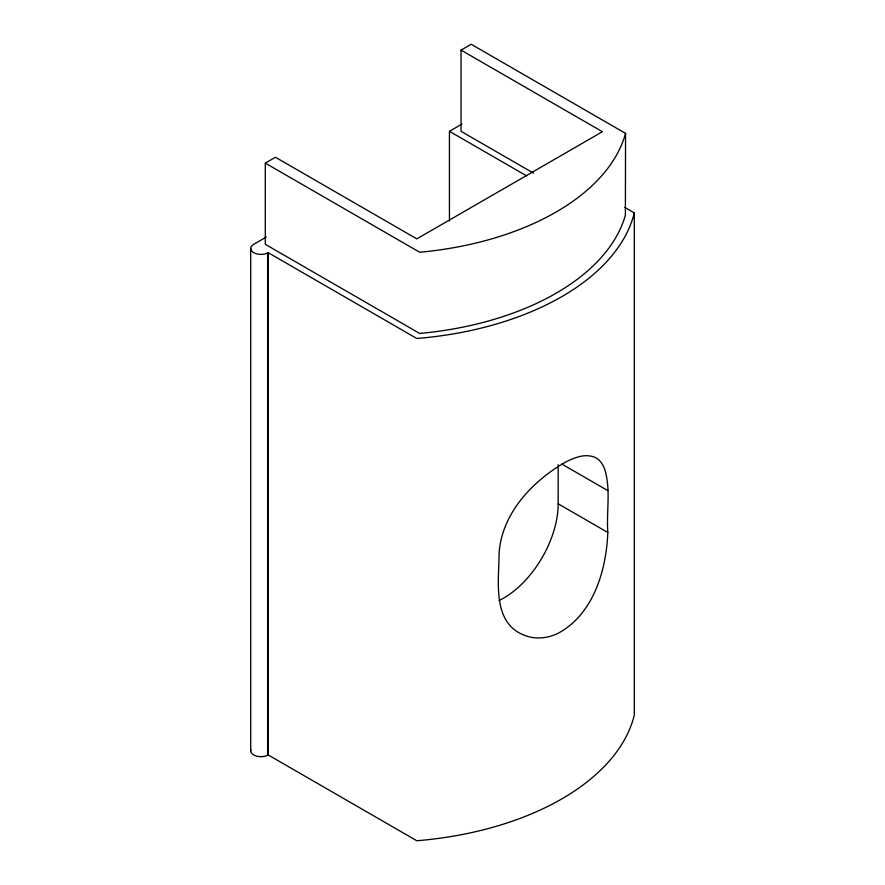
<?xml version="1.0" encoding="UTF-8"?>
<svg xmlns="http://www.w3.org/2000/svg" width="885" height="885" viewBox="0 0 885 885"><rect width="100%" height="100%" fill="white"/><g stroke="black" fill="none" stroke-linecap="round" stroke-linejoin="round"><path stroke-width="1.33" d="M607.818 532.482C606.347 570.194 593.481 614.422 557.882 633.406C547.384 638.583 534.518 639.689 523.666 634.943C491.584 622.321 499.074 579.73 499.085 553.402C501.673 513.554 532.383 481.009 565.648 462.081C573.945 457.822 583.868 453.728 593.204 456.704C599.001 458.341 602.707 463.795 604.687 469.161C611.037 489.582 606.28 511.519 607.818 532.482L558.181 503.819L558.181 464.658M625.562 133.381L624.445 137.12A248.11 143.237 0 0 1 619.644 149.089L618.172 152.043A248.11 143.237 0 0 1 426.161 251.605L419.678 252.247L265.301 163.117L265.301 244.315L419.678 333.446L420.917 333.335A248.11 143.237 0 0 0 625.374 215.287L625.562 133.381L471.185 44.25L461.041 50.113L461.041 131.312L533.5 173.15M265.301 163.117L275.456 157.253L416.813 238.873L602.397 131.721L461.041 50.113M266.296 237.047L253.707 244.315A10.255 5.918 0 0 0 253.42 252.524A10.255 5.918 0 0 0 267.613 252.999L268.199 252.69L416.813 338.49A256.307 147.983 0 0 0 626.027 234.602L627.553 231.549A256.307 147.983 0 0 0 634.302 212.92L624.733 207.4M449.436 220.996L449.436 131.312L462.025 124.044M250.831 749.838A10.255 5.918 0 0 0 255.942 755.923A10.255 5.918 0 0 0 267.613 755.259L268.199 754.949L416.813 840.75A256.307 147.983 0 0 0 634.302 715.191L634.302 212.92M449.436 131.312L526.652 175.894M561.732 464.005L607.818 490.622M268.199 252.69L268.199 754.949M267.613 252.999L267.613 755.259M250.698 248.497L250.698 750.768M558.181 503.819A76.895 44.394 -60 0 1 499.074 600.484"/></g></svg>
